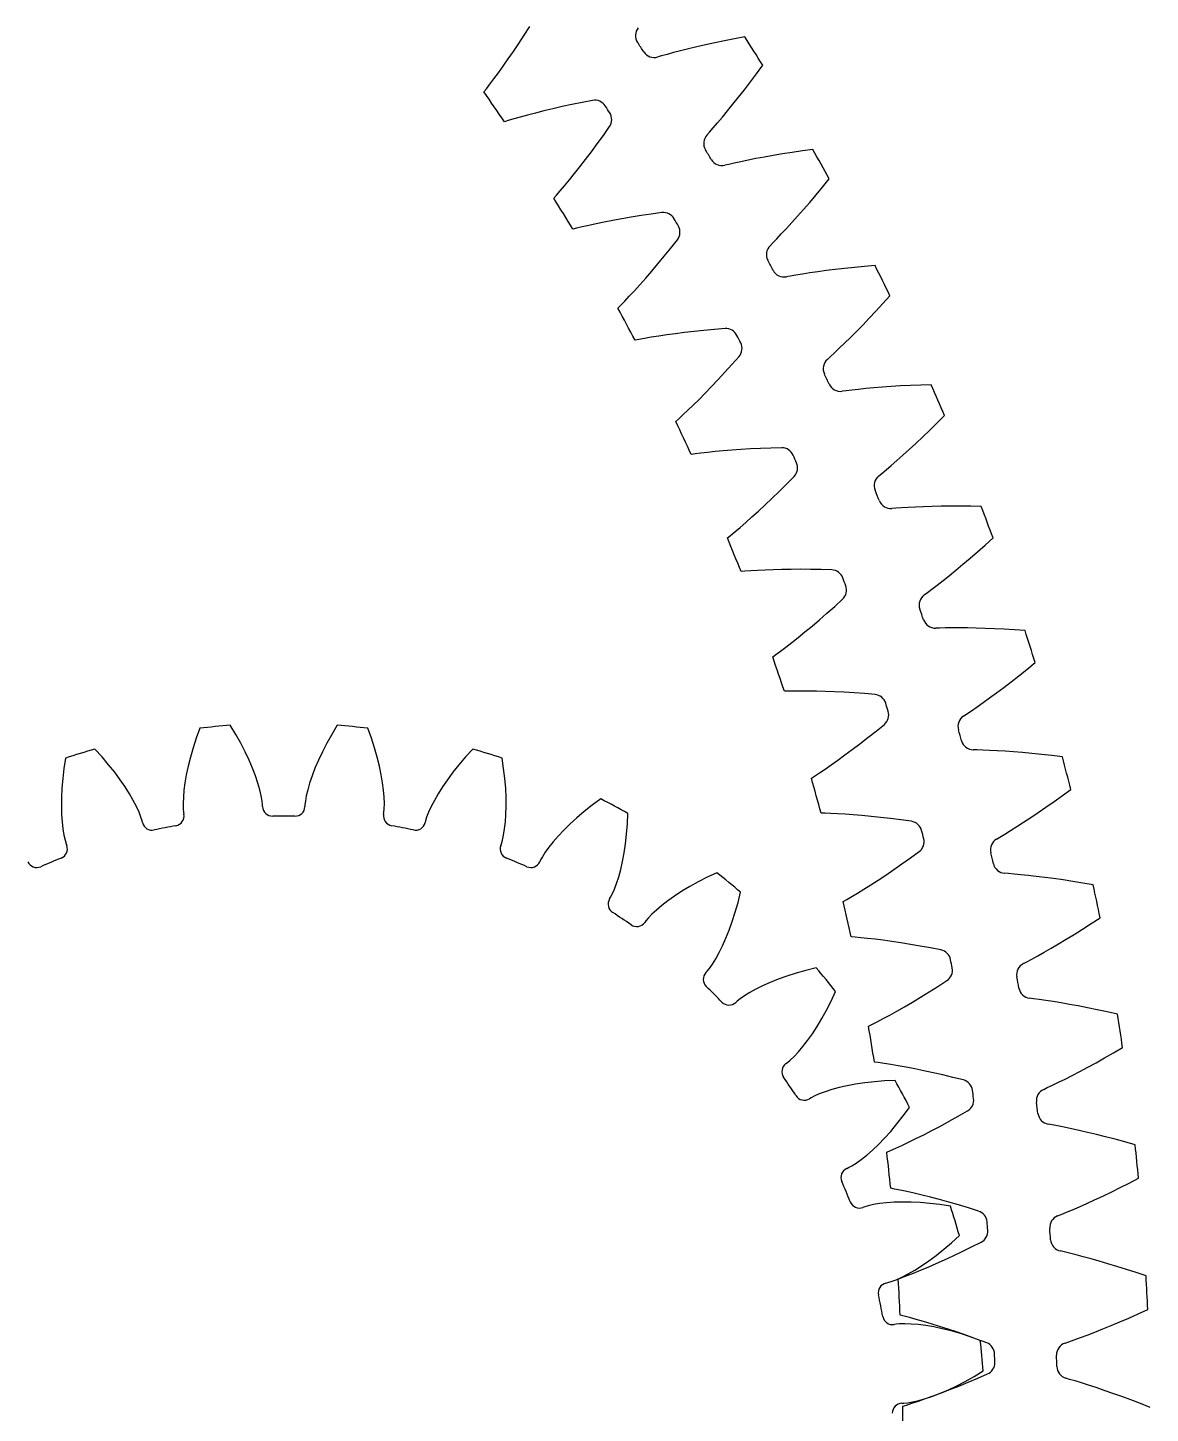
# Model space of a CAD drawing. Header units: millimetres. Extents: x -86 to 86, y -86 to 86.
# Drawn here: x 17.79 to 45, y 0.27 to 33.87 of the extents above; entities that cross this region are included whole.
import ezdxf

# ---------------------------------------------------------------- set-up
doc = ezdxf.new("R2010")
doc.units = ezdxf.units.MM

msp = doc.modelspace()

# ---------------------------------------------------------------- linework, layer by layer
at = {"layer": 'outer'}
msp.add_circle((0, 0), 85.663286, dxfattribs=at)
at = {"layer": 'planet'}
for p, q in [((21.964389, 16.877686), (21.876461, 16.636035)), ((22.837206, 16.73066), (22.703824, 16.950514)), ((25.296176, 16.950514), (25.162794, 16.73066)), ((26.123539, 16.636035), (26.035611, 16.877686)), ((21.876461, 16.636035), (21.800161, 16.40195)), ((22.957707, 16.515959), (22.837206, 16.73066)), ((23.065521, 16.307155), (22.957707, 16.515959)), ((25.042293, 16.515959), (24.934479, 16.307155)), ((25.162794, 16.73066), (25.042293, 16.515959)), ((26.199839, 16.40195), (26.123539, 16.636035)), ((18.710829, 16.156258), (18.671735, 15.902096)), ((19.595559, 16.182335), (19.421849, 16.371943)), ((19.755631, 15.995268), (19.595559, 16.182335)), ((21.735155, 16.176125), (21.681101, 15.959339)), ((21.800161, 16.40195), (21.735155, 16.176125)), ((23.160829, 16.10508), (23.065521, 16.307155)), ((24.934479, 16.307155), (24.839171, 16.10508)), ((26.264845, 16.176125), (26.199839, 16.40195)), ((26.318899, 15.959339), (26.264845, 16.176125)), ((28.404441, 16.182335), (28.244369, 15.995268)), ((28.578151, 16.371943), (28.404441, 16.182335)), ((29.328265, 15.902096), (29.289171, 16.156258)), ((18.671735, 15.902096), (18.642569, 15.657624)), ((19.902109, 15.811509), (19.755631, 15.995268)), ((20.035008, 15.631911), (19.902109, 15.811509)), ((21.681101, 15.959339), (21.63765, 15.752504)), ((23.243797, 15.910696), (23.160829, 16.10508)), ((23.314571, 15.72516), (23.243797, 15.910696)), ((24.756203, 15.910696), (24.685429, 15.72516)), ((24.839171, 16.10508), (24.756203, 15.910696)), ((26.36235, 15.752504), (26.318899, 15.959339)), ((28.097891, 15.811509), (27.964992, 15.631911)), ((28.244369, 15.995268), (28.097891, 15.811509)), ((29.357431, 15.657624), (29.328265, 15.902096)), ((18.642569, 15.657624), (18.622868, 15.423456)), ((20.154305, 15.457448), (20.035008, 15.631911)), ((20.259915, 15.289285), (20.154305, 15.457448)), ((21.604432, 15.556726), (21.581052, 15.373427)), ((21.63765, 15.752504), (21.604432, 15.556726)), ((23.373261, 15.549944), (23.314571, 15.72516)), ((23.41993, 15.387056), (23.373261, 15.549944)), ((24.626739, 15.549944), (24.58007, 15.387056)), ((24.685429, 15.72516), (24.626739, 15.549944)), ((26.395568, 15.556726), (26.36235, 15.752504)), ((26.418948, 15.373427), (26.395568, 15.556726)), ((27.845695, 15.457448), (27.740085, 15.289285)), ((27.964992, 15.631911), (27.845695, 15.457448)), ((29.377132, 15.423456), (29.357431, 15.657624)), ((18.612146, 15.200291), (18.60988, 14.988952)), ((18.622868, 15.423456), (18.612146, 15.200291)), ((20.351661, 15.128886), (20.259915, 15.289285)), ((20.42921, 14.978232), (20.351661, 15.128886)), ((21.567059, 15.204564), (21.561879, 15.053138)), ((21.581052, 15.373427), (21.567059, 15.204564)), ((23.454552, 15.23955), (23.41993, 15.387056)), ((23.476926, 15.113036), (23.454552, 15.23955)), ((24.545448, 15.23955), (24.523074, 15.113036)), ((24.58007, 15.387056), (24.545448, 15.23955)), ((26.432941, 15.204564), (26.418948, 15.373427)), ((26.438121, 15.053138), (26.432941, 15.204564)), ((27.648339, 15.128886), (27.57079, 14.978232)), ((27.740085, 15.289285), (27.648339, 15.128886)), ((29.387854, 15.200291), (29.377132, 15.423456)), ((29.39012, 14.988952), (29.387854, 15.200291)), ((31.684191, 15.164208), (31.476828, 15.012132)), ((18.60988, 14.988952), (18.615495, 14.790456)), ((18.615495, 14.790456), (18.628325, 14.606117)), ((20.491944, 14.840315), (20.42921, 14.978232)), ((20.53857, 14.720596), (20.491944, 14.840315)), ((21.561879, 15.053138), (21.564616, 14.924689)), ((21.564616, 14.924689), (21.572485, 14.837819)), ((21.572485, 14.837819), (21.580074, 14.791432)), ((23.486156, 15.026299), (23.476926, 15.113036)), ((23.487762, 14.979323), (23.486156, 15.026299)), ((24.513844, 15.026299), (24.512238, 14.979323)), ((24.523074, 15.113036), (24.513844, 15.026299)), ((26.419926, 14.791432), (26.427515, 14.837819)), ((26.427515, 14.837819), (26.435384, 14.924689)), ((26.435384, 14.924689), (26.438121, 15.053138)), ((27.508056, 14.840315), (27.46143, 14.720596)), ((27.57079, 14.978232), (27.508056, 14.840315)), ((29.371675, 14.606117), (29.384505, 14.790456)), ((29.384505, 14.790456), (29.39012, 14.988952)), ((31.283337, 14.859888), (31.103824, 14.708237)), ((31.476828, 15.012132), (31.283337, 14.859888)), ((32.328229, 14.557049), (32.33947, 14.813954)), ((18.628325, 14.606117), (18.647544, 14.437769)), ((20.564544, 14.637327), (20.53857, 14.720596)), ((20.575284, 14.591567), (20.564544, 14.637327)), ((27.435456, 14.637327), (27.424716, 14.591567)), ((27.46143, 14.720596), (27.435456, 14.637327)), ((29.352456, 14.437769), (29.371675, 14.606117)), ((30.93844, 14.558017), (30.7874, 14.41018)), ((31.103824, 14.708237), (30.93844, 14.558017)), ((32.30914, 14.311585), (32.328229, 14.557049)), ((18.647544, 14.437769), (18.672005, 14.288242)), ((18.672005, 14.288242), (18.699749, 14.162796)), ((18.699749, 14.162796), (18.724415, 14.079129)), ((29.275585, 14.079129), (29.300251, 14.162796)), ((29.300251, 14.162796), (29.327995, 14.288242)), ((29.327995, 14.288242), (29.352456, 14.437769)), ((30.529737, 14.126433), (30.424286, 13.993803)), ((30.651012, 14.265851), (30.529737, 14.126433)), ((30.7874, 14.41018), (30.651012, 14.265851)), ((32.282779, 14.078072), (32.30914, 14.311585)), ((18.724415, 14.079129), (18.740907, 14.035115)), ((29.259093, 14.035115), (29.275585, 14.079129)), ((30.335852, 13.870775), (30.266765, 13.762453)), ((30.424286, 13.993803), (30.335852, 13.870775)), ((32.21075, 13.649384), (32.249758, 13.857103)), ((32.249758, 13.857103), (32.282779, 14.078072)), ((30.225046, 13.68585), (30.205585, 13.643065)), ((30.266765, 13.762453), (30.225046, 13.68585)), ((32.117972, 13.277503), (32.166518, 13.455797)), ((32.166518, 13.455797), (32.21075, 13.649384)), ((32.013117, 12.974258), (32.066279, 13.116139)), ((32.066279, 13.116139), (32.117972, 13.277503)), ((34.04241, 13.153451), (33.836761, 13.039735)), ((34.261885, 13.265022), (34.04241, 13.153451)), ((34.494932, 13.373721), (34.261885, 13.265022)), ((31.896156, 12.739436), (31.920918, 12.779387)), ((31.920918, 12.779387), (31.961433, 12.856634)), ((31.961433, 12.856634), (32.013117, 12.974258)), ((33.468268, 12.809136), (33.306344, 12.694189)), ((33.645248, 12.924666), (33.468268, 12.809136)), ((33.836761, 13.039735), (33.645248, 12.924666)), ((35.008144, 12.652583), (35.069289, 12.902358)), ((33.030901, 12.4716), (32.920164, 12.368188)), ((33.1602, 12.581109), (33.030901, 12.4716)), ((33.306344, 12.694189), (33.1602, 12.581109)), ((34.941534, 12.415559), (35.008144, 12.652583)), ((32.77541, 12.208434), (32.747976, 12.170268)), ((32.831272, 12.275426), (32.77541, 12.208434)), ((32.920164, 12.368188), (32.831272, 12.275426)), ((34.794628, 11.981395), (34.870123, 12.191676)), ((34.870123, 12.191676), (34.941534, 12.415559)), ((34.634696, 11.604039), (34.715845, 11.785277)), ((34.715845, 11.785277), (34.794628, 11.981395)), ((34.47012, 11.290463), (34.5523, 11.438642)), ((34.5523, 11.438642), (34.634696, 11.604039)), ((34.316661, 11.056399), (34.390299, 11.161679)), ((34.390299, 11.161679), (34.47012, 11.290463)), ((34.229774, 10.954188), (34.261855, 10.98854)), ((34.261855, 10.98854), (34.316661, 11.056399)), ((35.981395, 10.794628), (35.785277, 10.715845)), ((36.191676, 10.870123), (35.981395, 10.794628)), ((36.415559, 10.941534), (36.191676, 10.870123)), ((36.652583, 11.008144), (36.415559, 10.941534)), ((36.902358, 11.069289), (36.652583, 11.008144)), ((35.290463, 10.47012), (35.161679, 10.390299)), ((35.438642, 10.5523), (35.290463, 10.47012)), ((35.604039, 10.634696), (35.438642, 10.5523)), ((35.785277, 10.715845), (35.604039, 10.634696)), ((37.265022, 10.261885), (37.373721, 10.494932)), ((34.98854, 10.261855), (34.954188, 10.229774)), ((35.056399, 10.316661), (34.98854, 10.261855)), ((35.161679, 10.390299), (35.056399, 10.316661)), ((37.153451, 10.04241), (37.265022, 10.261885)), ((36.924666, 9.645248), (37.039735, 9.836761)), ((37.039735, 9.836761), (37.153451, 10.04241)), ((36.694189, 9.306344), (36.809136, 9.468268)), ((36.809136, 9.468268), (36.924666, 9.645248)), ((36.4716, 9.030901), (36.581109, 9.1602)), ((36.581109, 9.1602), (36.694189, 9.306344)), ((36.170268, 8.747976), (36.208434, 8.77541)), ((36.208434, 8.77541), (36.275426, 8.831272)), ((36.275426, 8.831272), (36.368188, 8.920164)), ((36.368188, 8.920164), (36.4716, 9.030901)), ((37.116139, 8.066279), (36.974258, 8.013117)), ((37.277503, 8.117972), (37.116139, 8.066279)), ((37.455797, 8.166518), (37.277503, 8.117972)), ((37.649384, 8.21075), (37.455797, 8.166518)), ((37.857103, 8.249758), (37.649384, 8.21075)), ((38.078072, 8.282779), (37.857103, 8.249758)), ((38.311585, 8.30914), (38.078072, 8.282779)), ((38.557049, 8.328229), (38.311585, 8.30914)), ((38.813954, 8.33947), (38.557049, 8.328229)), ((36.779387, 7.920918), (36.739436, 7.896156)), ((36.856634, 7.961433), (36.779387, 7.920918)), ((36.974258, 8.013117), (36.856634, 7.961433)), ((38.859888, 7.283337), (39.012132, 7.476828)), ((39.012132, 7.476828), (39.164208, 7.684191)), ((38.558017, 6.93844), (38.708237, 7.103824)), ((38.708237, 7.103824), (38.859888, 7.283337)), ((38.265851, 6.651012), (38.41018, 6.7874)), ((38.41018, 6.7874), (38.558017, 6.93844)), ((37.870775, 6.335852), (37.993803, 6.424286)), ((37.993803, 6.424286), (38.126433, 6.529737)), ((38.126433, 6.529737), (38.265851, 6.651012)), ((37.643065, 6.205585), (37.68585, 6.225046)), ((37.68585, 6.225046), (37.762453, 6.266765)), ((37.762453, 6.266765), (37.870775, 6.335852)), ((38.790456, 5.384505), (38.606117, 5.371675)), ((38.988952, 5.39012), (38.790456, 5.384505)), ((39.200291, 5.387854), (38.988952, 5.39012)), ((39.423456, 5.377132), (39.200291, 5.387854)), ((39.657624, 5.357431), (39.423456, 5.377132)), ((38.079129, 5.275585), (38.035115, 5.259093)), ((38.162796, 5.300251), (38.079129, 5.275585)), ((38.288242, 5.327995), (38.162796, 5.300251)), ((38.437769, 5.352456), (38.288242, 5.327995)), ((38.606117, 5.371675), (38.437769, 5.352456)), ((39.902096, 5.328265), (39.657624, 5.357431)), ((40.156258, 5.289171), (39.902096, 5.328265)), ((39.995268, 4.244369), (40.182335, 4.404441)), ((40.182335, 4.404441), (40.371943, 4.578151)), ((39.631911, 3.964992), (39.811509, 4.097891)), ((39.811509, 4.097891), (39.995268, 4.244369)), ((39.128886, 3.648339), (39.289285, 3.740085)), ((39.289285, 3.740085), (39.457448, 3.845695)), ((39.457448, 3.845695), (39.631911, 3.964992)), ((38.591567, 3.424716), (38.637327, 3.435456)), ((38.637327, 3.435456), (38.720596, 3.46143)), ((38.720596, 3.46143), (38.840315, 3.508056)), ((38.840315, 3.508056), (38.978232, 3.57079)), ((38.978232, 3.57079), (39.128886, 3.648339)), ((38.837819, 2.427515), (38.791432, 2.419926)), ((38.924689, 2.435384), (38.837819, 2.427515)), ((39.053138, 2.438121), (38.924689, 2.435384)), ((39.204564, 2.432941), (39.053138, 2.438121)), ((39.373427, 2.418948), (39.204564, 2.432941)), ((39.556726, 2.395568), (39.373427, 2.418948)), ((39.752504, 2.36235), (39.556726, 2.395568)), ((39.959339, 2.318899), (39.752504, 2.36235)), ((40.176125, 2.264845), (39.959339, 2.318899)), ((40.40195, 2.199839), (40.176125, 2.264845)), ((40.636035, 2.123539), (40.40195, 2.199839)), ((40.877686, 2.035611), (40.636035, 2.123539)), ((40.307155, 0.934479), (40.515959, 1.042293)), ((40.515959, 1.042293), (40.73066, 1.162794)), ((40.73066, 1.162794), (40.950514, 1.296176)), ((39.549944, 0.626739), (39.72516, 0.685429)), ((39.72516, 0.685429), (39.910696, 0.756203)), ((39.910696, 0.756203), (40.10508, 0.839171)), ((40.10508, 0.839171), (40.307155, 0.934479)), ((38.979323, 0.512238), (39.026299, 0.513844)), ((39.026299, 0.513844), (39.113036, 0.523074)), ((39.113036, 0.523074), (39.23955, 0.545448)), ((39.23955, 0.545448), (39.387056, 0.58007)), ((39.387056, 0.58007), (39.549944, 0.626739))]:
    msp.add_line(p, q, dxfattribs=at)
for centre, radius, start, end in [((24, 0), 17, 94.372796, 96.877204), ((24, 0), 17, 83.122796, 85.627204), ((24, 0), 17, 105.622796, 108.127204), ((24, 0), 17, 71.872796, 74.377204), ((24, 0), 17, 60.622796, 63.127204), ((21.343223, 14.752682), 0.24, 280.208842, 9.291458), ((23.727622, 14.987525), 0.24, 181.958542, 271.041158), ((24.272378, 14.987525), 0.24, 268.958842, 358.041458), ((26.656777, 14.752682), 0.24, 170.708542, 259.791158), ((20.808935, 14.646406), 0.24, 193.208542, 282.291158), ((24, 0), 14.75, 100.208842, 102.291158), ((24, 0), 14.75, 88.958842, 91.041158), ((24, 0), 14.75, 77.708842, 79.791158), ((27.191065, 14.646406), 0.24, 257.708842, 346.791458), ((18.516167, 13.950902), 0.24, 291.458842, 20.541458), ((29.483833, 13.950902), 0.24, 159.458542, 248.541158), ((18.012878, 13.742433), 0.24, 204.458542, 293.541158), ((24, 0), 14.75, 111.458842, 113.541158), ((24, 0), 14.75, 66.458842, 68.541158), ((29.987122, 13.742433), 0.24, 246.458842, 335.541458), ((24, 0), 17, 49.372796, 51.877204), ((32.100149, 12.612997), 0.24, 148.208542, 237.291158), ((24, 0), 14.75, 55.208842, 57.291158), ((32.553097, 12.310347), 0.24, 235.208842, 324.291458), ((34.40518, 10.790381), 0.24, 136.958542, 226.041158), ((24, 0), 17, 38.122796, 40.627204), ((24, 0), 14.75, 43.958842, 46.041158), ((34.790381, 10.40518), 0.24, 223.958842, 313.041458), ((36.310347, 8.553097), 0.24, 125.708542, 214.791158), ((24, 0), 14.75, 32.708842, 34.791158), ((24, 0), 17, 26.872796, 29.377204), ((36.612997, 8.100149), 0.24, 212.708842, 301.791458), ((37.742433, 5.987122), 0.24, 114.458542, 203.541158), ((24, 0), 14.75, 21.458842, 23.541158), ((37.950902, 5.483833), 0.24, 201.458842, 290.541458), ((24, 0), 17, 15.622796, 18.127204), ((38.646406, 3.191065), 0.24, 103.208542, 192.291158), ((24, 0), 14.75, 10.208842, 12.291158), ((38.752682, 2.656777), 0.24, 190.208842, 279.291458), ((24, 0), 17, 4.372796, 6.877204), ((38.987525, 0.272378), 0.24, 91.958542, 181.041158)]:
    msp.add_arc(centre, radius, start, end, dxfattribs=at)
at = {"layer": 'thin_ring_external'}
for p, q in [((35.172063, 33.643778), (34.920336, 33.597143)), ((33.443589, 33.261663), (33.287313, 33.219294)), ((33.617459, 33.307132), (33.443589, 33.261663)), ((33.806006, 33.354518), (33.617459, 33.307132)), ((34.007396, 33.403002), (33.806006, 33.354518)), ((34.220359, 33.451963), (34.007396, 33.403002)), ((34.443961, 33.500906), (34.220359, 33.451963)), ((34.677478, 33.549416), (34.443961, 33.500906)), ((34.920336, 33.597143), (34.677478, 33.549416)), ((33.1542, 33.182045), (33.062669, 33.157304)), ((33.287313, 33.219294), (33.1542, 33.182045)), ((35.454654, 32.748501), (35.605514, 32.95534)), ((35.306643, 32.550131), (35.454654, 32.748501)), ((35.021179, 32.180043), (35.161963, 32.360523)), ((35.161963, 32.360523), (35.306643, 32.550131)), ((34.754207, 31.848516), (34.884977, 32.009164)), ((34.884977, 32.009164), (35.021179, 32.180043)), ((34.513824, 31.561838), (34.629979, 31.698974)), ((34.629979, 31.698974), (34.754207, 31.848516)), ((34.255068, 31.263449), (34.316942, 31.335293)), ((34.316942, 31.335293), (34.408068, 31.439229)), ((34.408068, 31.439229), (34.513824, 31.561838)), ((36.821226, 30.910425), (36.567446, 30.876704)), ((34.917261, 30.582731), (34.782419, 30.552327)), ((35.075496, 30.617066), (34.917261, 30.582731)), ((35.251462, 30.653597), (35.075496, 30.617066)), ((35.442182, 30.691294), (35.251462, 30.653597)), ((35.645785, 30.729432), (35.442182, 30.691294)), ((35.86097, 30.767455), (35.645785, 30.729432)), ((36.086779, 30.804916), (35.86097, 30.767455)), ((36.322469, 30.84144), (36.086779, 30.804916)), ((36.567446, 30.876704), (36.322469, 30.84144)), ((34.782419, 30.552327), (34.689745, 30.532293)), ((36.899789, 29.811333), (37.057735, 30.001886)), ((37.057735, 30.001886), (37.21896, 30.200753)), ((36.5958, 29.456303), (36.745616, 29.629359)), ((36.745616, 29.629359), (36.899789, 29.811333)), ((36.312249, 29.13884), (36.45105, 29.292602)), ((36.45105, 29.292602), (36.5958, 29.456303)), ((36.057541, 28.864811), (36.180547, 28.995837)), ((36.180547, 28.995837), (36.312249, 29.13884)), ((35.783887, 28.580023), (35.849348, 28.648615)), ((35.849348, 28.648615), (35.945663, 28.747762)), ((35.945663, 28.747762), (36.057541, 28.864811)), ((36.57024, 27.892591), (36.410458, 27.866381)), ((36.747841, 27.92009), (36.57024, 27.892591)), ((36.940238, 27.948), (36.747841, 27.92009)), ((37.145522, 27.975692), (36.940238, 27.948)), ((37.362368, 28.002678), (37.145522, 27.975692)), ((37.589795, 28.02856), (37.362368, 28.002678)), ((37.827043, 28.053002), (37.589795, 28.02856)), ((38.073501, 28.075711), (37.827043, 28.053002)), ((38.328672, 28.09643), (38.073501, 28.075711)), ((36.27424, 27.842902), (36.180663, 27.827626)), ((36.410458, 27.866381), (36.27424, 27.842902)), ((38.518482, 27.177), (38.68965, 27.367375)), ((38.187748, 26.820896), (38.351012, 26.99476)), ((38.351012, 26.99476), (38.518482, 27.177)), ((37.876372, 26.499619), (38.029292, 26.655716)), ((38.029292, 26.655716), (38.187748, 26.820896)), ((37.461532, 26.092479), (37.591069, 26.217053)), ((37.591069, 26.217053), (37.7299, 26.353145)), ((37.7299, 26.353145), (37.876372, 26.499619)), ((37.173694, 25.822035), (37.242572, 25.887195)), ((37.242572, 25.887195), (37.343824, 25.981295)), ((37.343824, 25.981295), (37.461532, 26.092479)), ((39.434571, 25.201472), (39.187275, 25.191377)), ((39.690467, 25.209135), (39.434571, 25.201472)), ((37.62577, 25.060838), (37.531535, 25.05036)), ((37.763009, 25.077331), (37.62577, 25.060838)), ((37.92392, 25.095348), (37.763009, 25.077331)), ((38.102694, 25.113743), (37.92392, 25.095348)), ((38.296265, 25.131792), (38.102694, 25.113743)), ((38.502695, 25.148966), (38.296265, 25.131792)), ((38.720637, 25.164845), (38.502695, 25.148966)), ((38.949089, 25.179081), (38.720637, 25.164845)), ((39.187275, 25.191377), (38.949089, 25.179081)), ((39.656526, 24.107761), (39.833083, 24.281212)), ((39.833083, 24.281212), (40.013748, 24.462599)), ((39.317914, 23.785586), (39.484597, 23.94246)), ((39.484597, 23.94246), (39.656526, 24.107761)), ((39.003463, 23.498697), (39.157223, 23.637501)), ((39.157223, 23.637501), (39.317914, 23.785586)), ((38.598903, 23.147045), (38.722136, 23.252074)), ((38.722136, 23.252074), (38.857864, 23.369872)), ((38.857864, 23.369872), (39.003463, 23.498697)), ((38.420864, 22.99668), (38.492979, 23.058238)), ((38.492979, 23.058238), (38.598903, 23.147045)), ((38.833482, 22.213393), (38.738835, 22.20774)), ((38.971385, 22.222857), (38.833482, 22.213393)), ((39.133006, 22.232635), (38.971385, 22.222857)), ((39.312486, 22.241877), (39.133006, 22.232635)), ((39.506726, 22.250019), (39.312486, 22.241877)), ((39.713764, 22.25663), (39.506726, 22.250019)), ((39.932232, 22.26136), (39.713764, 22.25663)), ((40.161113, 22.263912), (39.932232, 22.26136)), ((40.399616, 22.26403), (40.161113, 22.263912)), ((40.647106, 22.261485), (40.399616, 22.26403)), ((40.903059, 22.256072), (40.647106, 22.261485)), ((40.812925, 21.157868), (40.998108, 21.322077)), ((40.998108, 21.322077), (41.1878, 21.494002)), ((40.290262, 20.713716), (40.458304, 20.853403)), ((40.458304, 20.853403), (40.63278, 21.001561)), ((40.63278, 21.001561), (40.812925, 21.157868)), ((39.977628, 20.461721), (40.129615, 20.582944)), ((40.129615, 20.582944), (40.290262, 20.713716)), ((39.522143, 20.11133), (39.597307, 20.169125)), ((39.597307, 20.169125), (39.707628, 20.252408)), ((39.707628, 20.252408), (39.836062, 20.351007)), ((39.836062, 20.351007), (39.977628, 20.461721)), ((39.894228, 19.307996), (39.799415, 19.307183)), ((40.032433, 19.310406), (39.894228, 19.307996)), ((40.194343, 19.311919), (40.032433, 19.310406)), ((40.374061, 19.311985), (40.194343, 19.311919)), ((40.568463, 19.310198), (40.374061, 19.311985)), ((40.775569, 19.306229), (40.568463, 19.310198)), ((40.993993, 19.299797), (40.775569, 19.306229)), ((41.222706, 19.29066), (40.993993, 19.299797)), ((41.460904, 19.278599), (41.222706, 19.29066)), ((41.707941, 19.263421), (41.460904, 19.278599)), ((41.963283, 19.244945), (41.707941, 19.263421)), ((41.629302, 18.005872), (41.817192, 18.152776)), ((41.817192, 18.152776), (42.010519, 18.307316)), ((42.010519, 18.307316), (42.208742, 18.469331)), ((41.272532, 17.735891), (41.447488, 17.866815)), ((41.447488, 17.866815), (41.629302, 18.005872)), ((40.800405, 17.396847), (40.947439, 17.500188)), ((40.947439, 17.500188), (41.105418, 17.613493)), ((41.105418, 17.613493), (41.272532, 17.735891)), ((40.474657, 17.173511), (40.552674, 17.227393)), ((40.552674, 17.227393), (40.667103, 17.304935)), ((40.667103, 17.304935), (40.800405, 17.396847)), ((40.805238, 16.352227), (40.710508, 16.356256)), ((40.943387, 16.347576), (40.805238, 16.352227)), ((41.105163, 16.34082), (40.943387, 16.347576)), ((41.284649, 16.331709), (41.105163, 16.34082)), ((41.478706, 16.319999), (41.284649, 16.331709)), ((41.685339, 16.305459), (41.478706, 16.319999)), ((41.90315, 16.287883), (41.685339, 16.305459)), ((42.131098, 16.26708), (41.90315, 16.287883)), ((42.368369, 16.242873), (42.131098, 16.26708)), ((42.614309, 16.2151), (42.368369, 16.242873)), ((42.868375, 16.183611), (42.614309, 16.2151)), ((42.666708, 15.100325), (42.867673, 15.244792)), ((42.867673, 15.244792), (43.07391, 15.396475)), ((42.101472, 14.711795), (42.282885, 14.833615)), ((42.282885, 14.833615), (42.471561, 14.963207)), ((42.471561, 14.963207), (42.666708, 15.100325)), ((41.612648, 14.397301), (41.764768, 14.492999)), ((41.764768, 14.492999), (41.928326, 14.598089)), ((41.928326, 14.598089), (42.101472, 14.711795)), ((41.275922, 14.190889), (41.356589, 14.240717)), ((41.356589, 14.240717), (41.474828, 14.312314)), ((41.474828, 14.312314), (41.612648, 14.397301)), ((41.564136, 13.353796), (41.469736, 13.362657)), ((41.701867, 13.342098), (41.564136, 13.353796)), ((41.863087, 13.32709), (41.701867, 13.342098)), ((42.041875, 13.308826), (41.863087, 13.32709)), ((42.235081, 13.287222), (42.041875, 13.308826)), ((42.440702, 13.262151), (42.235081, 13.287222)), ((42.657331, 13.233477), (42.440702, 13.262151)), ((42.883919, 13.201061), (42.657331, 13.233477)), ((43.119645, 13.16477), (42.883919, 13.201061)), ((43.363846, 13.124476), (43.119645, 13.16477)), ((43.615973, 13.080055), (43.363846, 13.124476)), ((43.359255, 12.00848), (43.567335, 12.142497)), ((43.567335, 12.142497), (43.781048, 12.283451)), ((42.774918, 11.649318), (42.962314, 11.761716)), ((42.962314, 11.761716), (43.157362, 11.881505)), ((43.157362, 11.881505), (43.359255, 12.00848)), ((42.270674, 11.360193), (42.427481, 11.448)), ((42.427481, 11.448), (42.596192, 11.544601)), ((42.596192, 11.544601), (42.774918, 11.649318)), ((41.923847, 11.171244), (42.006953, 11.216888)), ((42.006953, 11.216888), (42.128694, 11.282355)), ((42.128694, 11.282355), (42.270674, 11.360193)), ((42.168943, 10.320527), (42.075118, 10.334196)), ((42.305897, 10.301811), (42.168943, 10.320527)), ((42.466141, 10.278591), (42.305897, 10.301811)), ((42.643762, 10.251222), (42.466141, 10.278591)), ((42.835613, 10.219781), (42.643762, 10.251222)), ((43.039686, 10.184244), (42.835613, 10.219781)), ((43.254569, 10.144545), (43.039686, 10.184244)), ((43.479206, 10.100602), (43.254569, 10.144545)), ((43.712771, 10.052323), (43.479206, 10.100602)), ((43.954596, 9.999612), (43.712771, 10.052323)), ((44.204126, 9.942375), (43.954596, 9.999612)), ((44.107679, 9.008524), (44.328311, 9.138381)), ((43.484005, 8.659132), (43.684915, 8.768805)), ((43.684915, 8.768805), (43.893028, 8.885306)), ((43.893028, 8.885306), (44.107679, 9.008524)), ((42.933851, 8.373134), (43.107275, 8.460995)), ((43.107275, 8.460995), (43.291114, 8.556449)), ((43.291114, 8.556449), (43.484005, 8.659132)), ((42.416743, 8.122455), (42.502071, 8.163796)), ((42.502071, 8.163796), (42.626996, 8.222961)), ((42.626996, 8.222961), (42.772765, 8.293448)), ((42.772765, 8.293448), (42.933851, 8.373134)), ((42.618081, 7.260333), (42.525076, 7.278775)), ((42.753901, 7.234649), (42.618081, 7.260333)), ((42.912749, 7.203276), (42.753901, 7.234649)), ((43.088742, 7.166874), (42.912749, 7.203276)), ((43.278737, 7.125678), (43.088742, 7.166874)), ((43.480729, 7.079767), (43.278737, 7.125678)), ((43.693304, 7.029148), (43.480729, 7.079767)), ((43.915405, 6.973792), (43.693304, 7.029148)), ((44.1462, 6.913649), (43.915405, 6.973792)), ((44.385018, 6.84866), (44.1462, 6.913649)), ((44.6313, 6.778756), (44.385018, 6.84866)), ((44.052843, 5.633228), (44.266633, 5.738951)), ((44.266633, 5.738951), (44.487296, 5.851048)), ((44.487296, 5.851048), (44.71427, 5.969471)), ((43.460239, 5.355315), (43.648713, 5.441257)), ((43.648713, 5.441257), (43.846595, 5.533957)), ((43.846595, 5.533957), (44.052843, 5.633228)), ((42.753322, 5.052475), (42.84065, 5.089406)), ((42.84065, 5.089406), (42.968433, 5.142115)), ((42.968433, 5.142115), (43.117611, 5.205067)), ((43.117611, 5.205067), (43.282556, 5.276423)), ((43.282556, 5.276423), (43.460239, 5.355315)), ((42.910377, 4.181197), (42.818435, 4.204364)), ((43.044708, 4.148611), (42.910377, 4.181197)), ((43.201748, 4.109169), (43.044708, 4.148611)), ((43.375652, 4.063828), (43.201748, 4.109169)), ((43.563296, 4.012984), (43.375652, 4.063828)), ((43.76268, 3.956819), (43.563296, 4.012984)), ((43.972394, 3.895412), (43.76268, 3.956819)), ((44.191378, 3.828788), (43.972394, 3.895412)), ((44.418801, 3.756939), (44.191378, 3.828788)), ((44.653989, 3.67984), (44.418801, 3.756939)), ((44.896381, 3.597453), (44.653989, 3.67984)), ((44.705195, 2.678307), (44.93792, 2.784986)), ((43.846782, 2.31187), (44.049139, 2.394345)), ((44.049139, 2.394345), (44.260187, 2.482955)), ((44.260187, 2.482955), (44.479097, 2.577624)), ((44.479097, 2.577624), (44.705195, 2.678307)), ((43.021807, 2.001737), (43.152114, 2.047853)), ((43.152114, 2.047853), (43.304312, 2.103106)), ((43.304312, 2.103106), (43.472686, 2.165947)), ((43.472686, 2.165947), (43.654166, 2.235663)), ((43.654166, 2.235663), (43.846782, 2.31187)), ((42.932707, 1.969314), (43.021807, 2.001737)), ((43.04507, 1.091153), (42.954431, 1.118985)), ((43.177562, 1.051751), (43.04507, 1.091153)), ((43.332383, 1.004342), (43.177562, 1.051751)), ((43.503745, 0.95018), (43.332383, 1.004342)), ((43.688548, 0.889822), (43.503745, 0.95018)), ((43.884804, 0.823549), (43.688548, 0.889822)), ((44.091109, 0.751514), (43.884804, 0.823549)), ((44.306405, 0.673795), (44.091109, 0.751514)), ((44.529863, 0.590428), (44.306405, 0.673795)), ((44.760808, 0.50142), (44.529863, 0.590428)), ((44.998676, 0.406764), (44.760808, 0.50142))]:
    msp.add_line(p, q, dxfattribs=at)
for centre, radius, start, end in [((32.822471, 33.674194), 0.3, 140.427217, 213.789177), ((-17.5, 0), 62.5, 31.822226, 32.568018), ((-17.5, 0), 60.25, 33.527896, 33.789177), ((32.975509, 33.444364), 0.3, 213.527896, 286.889856), ((34.476253, 31.060773), 0.3, 137.500388, 210.862348), ((-17.5, 0), 62.5, 28.895396, 29.641189), ((-17.5, 0), 60.25, 30.601067, 30.862348), ((34.617356, 30.823428), 0.3, 210.601067, 283.963027), ((35.994434, 28.366318), 0.3, 134.573558, 207.935518), ((-17.5, 0), 60.25, 27.674238, 27.935518), ((36.123234, 28.122078), 0.3, 207.674238, 281.036198), ((-17.5, 0), 62.5, 25.968567, 26.71436), ((37.373055, 25.597858), 0.3, 131.646729, 205.008689), ((-17.5, 0), 60.25, 24.747408, 25.008689), ((37.489216, 25.34736), 0.3, 204.747408, 278.109368), ((-17.5, 0), 62.5, 23.041738, 23.78753), ((38.608518, 22.762616), 0.3, 128.7199, 202.08186), ((-17.5, 0), 60.25, 21.820579, 22.08186), ((38.711737, 22.506514), 0.3, 201.820579, 275.182539), ((-17.5, 0), 62.5, 20.114909, 20.860701), ((39.6976, 19.867989), 0.3, 125.793071, 199.155031), ((-17.5, 0), 60.25, 18.89375, 19.155031), ((39.787608, 19.60695), 0.3, 198.89375, 272.25571), ((-17.5, 0), 62.5, 17.188079, 17.933872), ((40.637461, 16.921529), 0.3, 122.866241, 196.228201), ((-17.5, 0), 60.25, 15.966921, 16.228201), ((40.714022, 16.656235), 0.3, 195.966921, 269.328881), ((-17.5, 0), 62.5, 14.26125, 15.007043), ((41.425647, 13.930923), 0.3, 119.939412, 193.301372), ((-17.5, 0), 60.25, 13.040091, 13.301372), ((41.488562, 13.662065), 0.3, 193.040091, 266.402051), ((-17.5, 0), 62.5, 11.334421, 12.080213), ((42.060103, 10.903972), 0.3, 117.012583, 190.374543), ((-17.5, 0), 60.25, 10.113262, 10.374543), ((42.109208, 10.632253), 0.3, 190.113262, 263.475222), ((-17.5, 0), 62.5, 8.407592, 9.153384), ((42.539174, 7.848574), 0.3, 114.085753, 187.447714), ((-17.5, 0), 60.25, 7.186433, 7.447714), ((42.57434, 7.574702), 0.3, 187.186433, 260.548393), ((-17.5, 0), 62.5, 5.480762, 6.226555), ((42.861609, 4.7727), 0.3, 111.158924, 184.520884), ((-17.5, 0), 60.25, 4.259603, 4.520884), ((42.882746, 4.49739), 0.3, 184.259603, 257.621564), ((-17.5, 0), 62.5, 2.553933, 3.299726), ((43.026568, 1.684375), 0.3, 108.232095, 181.594055), ((-17.5, 0), 60.25, 1.332774, 1.594055), ((43.033619, 1.408345), 0.3, 181.332774, 254.694734)]:
    msp.add_arc(centre, radius, start, end, dxfattribs=at)
at = {"layer": 'thin_ring_internal'}
for p, q in [((29.695897, 33.482754), (29.829255, 33.685467)), ((29.829255, 33.685467), (29.96524, 33.897484)), ((29.439416, 33.10696), (29.565726, 33.289747)), ((29.565726, 33.289747), (29.695897, 33.482754)), ((29.201955, 32.775042), (29.317799, 32.935076)), ((29.317799, 32.935076), (29.439416, 33.10696)), ((28.994269, 32.497003), (29.093365, 32.628258)), ((29.093365, 32.628258), (29.201955, 32.775042)), ((28.849776, 32.310188), (28.908704, 32.385724)), ((28.908704, 32.385724), (28.994269, 32.497003)), ((30.745205, 31.952271), (30.51825, 31.900431)), ((30.982363, 32.003586), (30.745205, 31.952271)), ((31.229146, 32.053998), (30.982363, 32.003586)), ((31.484573, 32.103956), (31.229146, 32.053998)), ((29.438161, 31.613479), (29.34646, 31.585744)), ((29.572802, 31.653175), (29.438161, 31.613479)), ((29.730956, 31.698292), (29.572802, 31.653175)), ((29.907017, 31.746666), (29.730956, 31.698292)), ((30.098051, 31.79703), (29.907017, 31.746666)), ((30.30222, 31.848507), (30.098051, 31.79703)), ((30.51825, 31.900431), (30.30222, 31.848507)), ((31.598167, 31.050588), (31.745528, 31.254863)), ((31.745528, 31.254863), (31.896027, 31.467204)), ((31.453938, 30.85546), (31.598167, 31.050588)), ((31.177318, 30.494233), (31.313422, 30.66985)), ((31.313422, 30.66985), (31.453938, 30.85546)), ((30.922086, 30.175778), (31.046497, 30.329247)), ((31.046497, 30.329247), (31.177318, 30.494233)), ((30.608012, 29.803056), (30.699526, 29.909495)), ((30.699526, 29.909495), (30.805642, 30.035143)), ((30.805642, 30.035143), (30.922086, 30.175778)), ((30.545048, 29.730849), (30.608012, 29.803056)), ((32.188655, 29.23059), (31.970111, 29.190541)), ((32.418103, 29.269959), (32.188655, 29.23059)), ((32.657708, 29.308247), (32.418103, 29.269959)), ((32.906876, 29.345107), (32.657708, 29.308247)), ((33.16465, 29.381042), (32.906876, 29.345107)), ((31.094507, 29.003049), (31.001428, 28.980363)), ((31.231116, 29.035334), (31.094507, 29.003049)), ((31.391497, 29.071747), (31.231116, 29.035334)), ((31.569937, 29.110434), (31.391497, 29.071747)), ((31.763436, 29.15029), (31.569937, 29.110434)), ((31.970111, 29.190541), (31.763436, 29.15029)), ((33.378847, 28.518965), (33.540718, 28.722771)), ((33.065882, 28.136082), (33.220551, 28.323042)), ((33.220551, 28.323042), (33.378847, 28.518965)), ((32.769948, 27.7905), (32.915439, 27.958422)), ((32.915439, 27.958422), (33.065882, 28.136082)), ((32.497707, 27.486458), (32.630312, 27.632904)), ((32.630312, 27.632904), (32.769948, 27.7905)), ((32.163747, 27.131443), (32.260937, 27.232726)), ((32.260937, 27.232726), (32.373757, 27.352391)), ((32.373757, 27.352391), (32.497707, 27.486458)), ((32.096933, 27.062783), (32.163747, 27.131443)), ((34.434172, 26.548638), (34.183363, 26.52544)), ((34.693524, 26.570443), (34.434172, 26.548638)), ((32.605828, 26.306063), (32.51165, 26.288494)), ((32.743996, 26.330839), (32.605828, 26.306063)), ((32.906126, 26.35844), (32.743996, 26.330839)), ((33.086413, 26.387325), (32.906126, 26.35844)), ((33.2818, 26.416555), (33.086413, 26.387325)), ((33.490365, 26.445459), (33.2818, 26.416555)), ((33.710769, 26.473514), (33.490365, 26.445459)), ((33.942024, 26.500294), (33.710769, 26.473514)), ((34.183363, 26.52544), (33.942024, 26.500294)), ((34.860324, 25.697955), (35.033083, 25.892617)), ((34.691565, 25.510969), (34.860324, 25.697955)), ((34.366997, 25.163555), (34.526917, 25.332734)), ((34.526917, 25.332734), (34.691565, 25.510969)), ((34.064519, 24.854093), (34.212553, 25.003829)), ((34.212553, 25.003829), (34.366997, 25.163555)), ((33.673842, 24.474684), (33.793028, 24.58801)), ((33.793028, 24.58801), (33.924114, 24.715107)), ((33.924114, 24.715107), (34.064519, 24.854093)), ((33.500802, 24.31395), (33.571266, 24.378859)), ((33.571266, 24.378859), (33.673842, 24.474684)), ((33.967614, 23.530569), (33.872616, 23.518169)), ((34.106929, 23.547763), (33.967614, 23.530569)), ((34.270324, 23.566469), (34.106929, 23.547763)), ((34.451919, 23.585465), (34.270324, 23.566469)), ((34.648611, 23.603982), (34.451919, 23.585465)), ((34.858443, 23.621453), (34.648611, 23.603982)), ((35.080051, 23.63743), (34.858443, 23.621453)), ((35.312423, 23.651542), (35.080051, 23.63743)), ((35.554775, 23.663471), (35.312423, 23.651542)), ((35.806477, 23.672938), (35.554775, 23.663471)), ((36.066632, 23.680547), (35.806477, 23.672938)), ((36.185538, 22.800252), (36.368669, 22.98519)), ((35.832683, 22.453784), (36.006819, 22.622761)), ((36.006819, 22.622761), (36.185538, 22.800252)), ((35.500827, 22.142536), (35.663763, 22.29359)), ((35.663763, 22.29359), (35.832683, 22.453784)), ((35.05922, 21.750247), (35.197052, 21.869997)), ((35.197052, 21.869997), (35.344837, 22.001108)), ((35.344837, 22.001108), (35.500827, 22.142536)), ((34.752465, 21.492555), (34.826368, 21.553519)), ((34.826368, 21.553519), (34.934024, 21.643599)), ((34.934024, 21.643599), (35.05922, 21.750247)), ((35.1758, 20.684851), (35.080267, 20.677657)), ((35.315846, 20.694412), (35.1758, 20.684851)), ((35.480019, 20.704166), (35.315846, 20.694412)), ((35.66238, 20.713218), (35.480019, 20.704166)), ((35.85979, 20.720966), (35.66238, 20.713218)), ((36.070263, 20.726952), (35.85979, 20.720966)), ((36.292412, 20.730803), (36.070263, 20.726952)), ((36.525209, 20.732204), (36.292412, 20.730803)), ((36.767851, 20.730881), (36.525209, 20.732204)), ((37.019694, 20.726588), (36.767851, 20.730881)), ((37.279877, 20.719979), (37.019694, 20.726588)), ((37.162388, 19.667038), (37.350532, 19.834505)), ((37.350532, 19.834505), (37.543489, 20.009166)), ((36.801868, 19.357092), (36.979284, 19.507822)), ((36.979284, 19.507822), (37.162388, 19.667038)), ((36.467446, 19.082463), (36.630926, 19.215161)), ((36.630926, 19.215161), (36.801868, 19.357092)), ((36.037722, 18.747922), (36.168556, 18.847574)), ((36.168556, 18.847574), (36.312721, 18.959618)), ((36.312721, 18.959618), (36.467446, 19.082463)), ((35.848185, 18.607018), (35.925308, 18.663855)), ((35.925308, 18.663855), (36.037722, 18.747922)), ((36.226781, 17.777401), (36.130998, 17.775435)), ((36.36714, 17.7793), (36.226781, 17.777401)), ((36.531601, 17.780074), (36.36714, 17.7793)), ((36.714184, 17.779154), (36.531601, 17.780074)), ((36.911722, 17.776109), (36.714184, 17.779154)), ((37.122208, 17.770593), (36.911722, 17.776109)), ((37.344237, 17.762307), (37.122208, 17.770593)), ((37.576762, 17.750994), (37.344237, 17.762307)), ((37.818969, 17.736421), (37.576762, 17.750994)), ((38.070202, 17.718383), (37.818969, 17.736421)), ((38.329636, 17.697575), (38.070202, 17.718383)), ((38.154822, 16.652621), (38.351831, 16.809563)), ((38.351831, 16.809563), (38.554038, 16.973426)), ((37.777914, 16.362825), (37.963297, 16.503642)), ((37.963297, 16.503642), (38.154822, 16.652621)), ((37.428994, 16.106869), (37.599477, 16.230441)), ((37.599477, 16.230441), (37.777914, 16.362825)), ((36.864805, 15.718491), (36.981642, 15.796294)), ((36.981642, 15.796294), (37.117723, 15.888652)), ((37.117723, 15.888652), (37.267791, 15.992656)), ((37.267791, 15.992656), (37.428994, 16.106869)), ((36.784694, 15.66595), (36.864805, 15.718491)), ((37.11742, 14.816896), (37.021672, 14.820164)), ((37.257673, 14.811127), (37.11742, 14.816896)), ((37.421931, 14.80292), (37.257673, 14.811127)), ((37.604191, 14.79203), (37.421931, 14.80292)), ((37.801269, 14.778203), (37.604191, 14.79203)), ((38.011139, 14.7612), (37.801269, 14.778203)), ((38.232384, 14.740802), (38.011139, 14.7612)), ((38.463944, 14.716807), (38.232384, 14.740802)), ((38.704995, 14.68903), (38.463944, 14.716807)), ((38.954867, 14.657298), (38.704995, 14.68903)), ((39.212778, 14.622354), (38.954867, 14.657298)), ((39.186446, 13.734455), (39.3973, 13.887031)), ((38.58899, 13.319725), (38.781786, 13.450208)), ((38.781786, 13.450208), (38.981161, 13.588506)), ((38.981161, 13.588506), (39.186446, 13.734455)), ((38.226613, 13.083205), (38.403589, 13.197283)), ((38.403589, 13.197283), (38.58899, 13.319725)), ((37.642057, 12.726217), (37.762968, 12.797523)), ((37.762968, 12.797523), (37.903889, 12.882312)), ((37.903889, 12.882312), (38.059414, 12.977966)), ((38.059414, 12.977966), (38.226613, 13.083205)), ((37.559196, 12.678129), (37.642057, 12.726217)), ((37.845059, 11.812172), (37.749633, 11.820664)), ((37.984788, 11.798752), (37.845059, 11.812172)), ((38.148352, 11.781587), (37.984788, 11.798752)), ((38.329746, 11.76076), (38.148352, 11.781587)), ((38.525774, 11.736192), (38.329746, 11.76076)), ((38.734403, 11.707754), (38.525774, 11.736192)), ((38.954204, 11.675304), (38.734403, 11.707754)), ((39.184109, 11.6387), (38.954204, 11.675304)), ((39.423282, 11.5978), (39.184109, 11.6387)), ((39.671049, 11.552471), (39.423282, 11.5978)), ((39.926667, 11.503494), (39.671049, 11.552471)), ((39.851887, 10.618358), (40.070758, 10.759192)), ((39.432307, 10.356634), (39.638937, 10.483837)), ((39.638937, 10.483837), (39.851887, 10.618358)), ((38.857921, 10.020495), (39.040863, 10.124739)), ((39.040863, 10.124739), (39.232674, 10.236874)), ((39.232674, 10.236874), (39.432307, 10.356634)), ((38.254742, 9.695962), (38.379368, 9.760559)), ((38.379368, 9.760559), (38.524709, 9.837526)), ((38.524709, 9.837526), (38.685225, 9.924544)), ((38.685225, 9.924544), (38.857921, 10.020495)), ((38.169379, 9.652471), (38.254742, 9.695962)), ((38.407527, 8.772196), (38.312707, 8.785886)), ((38.546314, 8.751166), (38.407527, 8.772196)), ((38.708697, 8.725094), (38.546314, 8.751166)), ((38.888683, 8.694392), (38.708697, 8.725094)), ((39.083077, 8.659155), (38.888683, 8.694392)), ((39.289841, 8.619367), (39.083077, 8.659155)), ((39.507542, 8.574962), (39.289841, 8.619367)), ((39.735105, 8.525858), (39.507542, 8.574962)), ((39.971688, 8.471958), (39.735105, 8.525858)), ((40.21661, 8.413166), (39.971688, 8.471958)), ((40.469171, 8.350304), (40.21661, 8.413166)), ((40.126189, 7.347881), (40.346167, 7.470572)), ((40.346167, 7.470572), (40.572402, 7.599244)), ((39.509397, 7.021979), (39.707045, 7.123471)), ((39.707045, 7.123471), (39.912921, 7.232151)), ((39.912921, 7.232151), (40.126189, 7.347881)), ((38.829001, 6.694466), (38.978328, 6.763381)), ((38.978328, 6.763381), (39.143357, 6.841504)), ((39.143357, 6.841504), (39.321035, 6.927881)), ((39.321035, 6.927881), (39.509397, 7.021979)), ((38.613424, 6.598007), (38.701034, 6.636771)), ((38.701034, 6.636771), (38.829001, 6.694466)), ((38.803145, 5.70604), (38.709213, 5.724887)), ((38.940576, 5.677462), (38.803145, 5.70604)), ((39.101293, 5.642561), (38.940576, 5.677462)), ((39.279334, 5.602077), (39.101293, 5.642561)), ((39.471514, 5.556277), (39.279334, 5.602077)), ((39.675797, 5.505256), (39.471514, 5.556277)), ((39.890748, 5.44903), (39.675797, 5.505256)), ((40.115289, 5.387571), (39.890748, 5.44903)), ((40.348576, 5.320833), (40.115289, 5.387571)), ((40.589922, 5.248753), (40.348576, 5.320833)), ((40.838674, 5.172192), (40.589922, 5.248753)), ((40.667811, 4.300491), (40.900736, 4.416616)), ((40.010688, 3.98881), (40.222192, 4.086084)), ((40.222192, 4.086084), (40.441461, 4.189995)), ((40.441461, 4.189995), (40.667811, 4.300491)), ((39.263395, 3.669052), (39.432443, 3.738046)), ((39.432443, 3.738046), (39.614573, 3.814591)), ((39.614573, 3.814591), (39.807793, 3.898262)), ((39.807793, 3.898262), (40.010688, 3.98881)), ((38.890003, 3.523851), (38.9796, 3.557773)), ((38.9796, 3.557773), (39.110527, 3.608394)), ((39.110527, 3.608394), (39.263395, 3.669052)), ((39.030732, 2.622855), (38.93797, 2.646804)), ((39.166398, 2.586815), (39.030732, 2.622855)), ((39.324969, 2.543189), (39.166398, 2.586815)), ((39.500533, 2.493043), (39.324969, 2.543189)), ((39.689925, 2.436816), (39.500533, 2.493043)), ((39.891117, 2.374716), (39.689925, 2.436816)), ((40.102677, 2.306835), (39.891117, 2.374716)), ((40.323527, 2.233206), (40.102677, 2.306835)), ((40.552821, 2.153828), (40.323527, 2.233206)), ((40.789871, 2.068676), (40.552821, 2.153828)), ((41.03407, 1.978645), (40.789871, 2.068676)), ((40.359197, 0.927824), (40.583814, 1.019605)), ((40.583814, 1.019605), (40.81586, 1.117575)), ((40.81586, 1.117575), (41.054778, 1.220807)), ((39.55162, 0.623432), (39.737659, 0.689917)), ((39.737659, 0.689917), (39.935159, 0.762912)), ((39.935159, 0.762912), (40.142697, 0.842244)), ((40.142697, 0.842244), (40.359197, 0.927824)), ((38.998293, 0.439179), (39.089609, 0.468158)), ((39.089609, 0.468158), (39.223104, 0.511553)), ((39.223104, 0.511553), (39.379057, 0.563772)), ((39.379057, 0.563772), (39.55162, 0.623432))]:
    msp.add_line(p, q, dxfattribs=at)
for centre, radius, start, end in [((-17.5, 0), 56.5, 33.989413, 34.880152), ((31.536907, 31.808556), 0.3, 32.970089, 100.046435), ((-17.5, 0), 58.75, 32.769042, 32.970089), ((31.648219, 31.636293), 0.3, 325.692695, 32.769042), ((-17.5, 0), 56.5, 30.858979, 31.749717), ((33.200775, 29.083225), 0.3, 29.839654, 96.916), ((-17.5, 0), 58.75, 29.638607, 29.839654), ((33.302513, 28.90514), 0.3, 322.562261, 29.638607), ((-17.5, 0), 56.5, 27.728544, 28.619282), ((34.713331, 26.271097), 0.3, 26.709219, 93.785566), ((-17.5, 0), 58.75, 26.508172, 26.709219), ((34.805193, 26.087723), 0.3, 319.431826, 26.508172), ((-17.5, 0), 56.5, 24.598109, 25.488848), ((36.070063, 23.380567), 0.3, 23.578784, 90.655131), ((-17.5, 0), 58.75, 23.377737, 23.578784), ((36.151774, 23.192449), 0.3, 316.301391, 23.377737), ((-17.5, 0), 56.5, 21.467674, 22.358413), ((37.26692, 20.420259), 0.3, 20.44835, 87.524696), ((-17.5, 0), 58.75, 20.247303, 20.44835), ((37.338236, 20.22796), 0.3, 313.170956, 20.247303), ((-17.5, 0), 56.5, 18.337239, 19.227978), ((38.300331, 17.39901), 0.3, 17.317915, 84.394261), ((-17.5, 0), 58.75, 17.116868, 17.317915), ((38.36104, 17.203103), 0.3, 310.040521, 17.116868), ((-17.5, 0), 56.5, 15.206805, 16.097543), ((39.167212, 14.325834), 0.3, 14.18748, 81.263826), ((39.217132, 14.126905), 0.3, 306.910087, 13.986433), ((-17.5, 0), 58.75, 13.986433, 14.18748), ((-17.5, 0), 56.5, 12.07637, 12.967108), ((39.864976, 11.209906), 0.3, 11.057045, 78.133392), ((-17.5, 0), 58.75, 10.855998, 11.057045), ((39.903958, 11.008547), 0.3, 303.779652, 10.855998), ((-17.5, 0), 56.5, 8.945935, 9.836674), ((40.391541, 8.060522), 0.3, 7.926611, 75.002957), ((-17.5, 0), 58.75, 7.725563, 7.926611), ((40.419468, 7.857335), 0.3, 300.649217, 7.725563), ((-17.5, 0), 56.5, 5.8155, 6.706239), ((40.745334, 4.887082), 0.3, 4.796176, 71.872522), ((40.762124, 4.682674), 0.3, 297.518782, 4.595129), ((-17.5, 0), 58.75, 4.595129, 4.796176), ((-17.5, 0), 56.5, 2.685066, 3.575804), ((40.9253, 1.699058), 0.3, 1.665741, 68.742087), ((-17.5, 0), 58.75, 1.464694, 1.665741), ((40.930902, 1.494037), 0.3, 294.388347, 1.464694), ((-17.5, 0), 56.5, 359.554631, 0.445369)]:
    msp.add_arc(centre, radius, start, end, dxfattribs=at)

doc.saveas('drawing.dxf')
